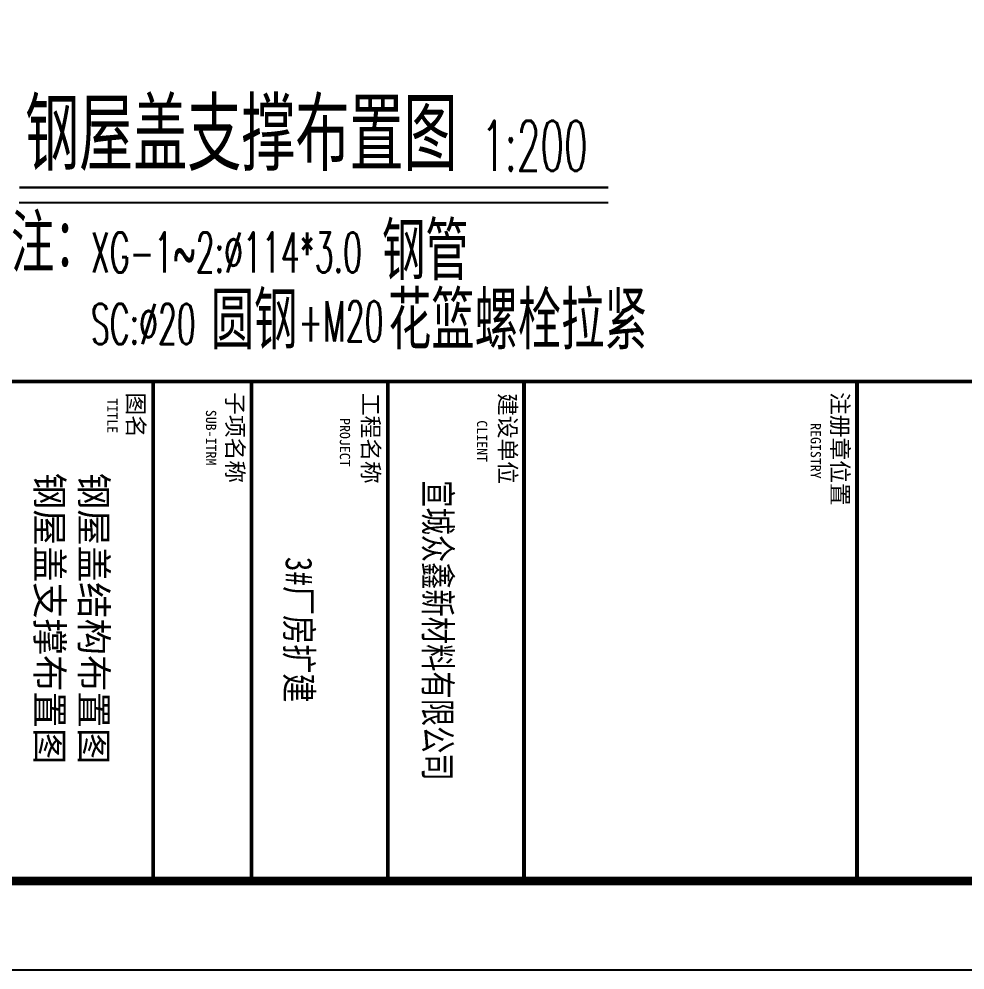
# Model space of a CAD drawing. Extents: x 40002367 to 40460080, y 192184 to 372766.
# Drawn here: x 40219627 to 40240877, y 253966 to 275329 of the extents above; entities that cross this region are included whole.
import ezdxf
from ezdxf.enums import TextEntityAlignment as Align

# ---------------------------------------------------------------- set-up
doc = ezdxf.new("R2010")
doc.units = 0
doc.header["$LTSCALE"] = 1000
doc.header["$MEASUREMENT"] = 0
doc.layers.get('0').update_dxf_attribs({"linetype": 'CONTINUOUS'})
for name, color, linetype in [('DIM_TEXT', 3, 'CONTINUOUS'), ('PUB_TAB', 7, 'CONTINUOUS'), ('PUB_TEXT', 7, 'CONTINUOUS'), ('PUB_TITLE', 4, 'CONTINUOUS'), ('标注、文字', 3, 'CONTINUOUS')]:
    doc.layers.add(name, color=color, linetype=linetype)
doc.styles.add('_HZTXT', font='txt.shx', dxfattribs={"width": 0.8, "bigfont": 'hztxt.shx'})
doc.styles.add('_SIMPLEX', font='SIMPLEX', dxfattribs={"width": 0.8})
doc.styles.add('STYLE-黑体', font='simhei.ttf')
doc.styles.add('TQ', font='')
doc.styles.get('TQ').set_extended_font_data('SimSun')

# ---------------------------------------------------------------- blocks, each defined once
blk = doc.blocks.new('tk0')
at = {"layer": 'PUB_TITLE', "lineweight": 40, "const_width": 85}
for points in [[(32850067, -1201267), (32850067, -1281267)], [(32850067, -1230953), (32861287, -1230953)], [(32850067, -1238433), (32861287, -1238433)], [(32850067, -1241493), (32861287, -1241493)], [(32850067, -1244553), (32861287, -1244553)], [(32850067, -1246763), (32861287, -1246763)]]:
    blk.add_lwpolyline(points, dxfattribs=at)
at = {"layer": 'PUB_TEXT', "attachment_point": 1, "style": 'TQ'}
for s, insert, char_height, width in [('注册章位置', (32850304, -1231147), 374, 3060), ('REGISTRY', (32851001, -1231763), 229.5, 4799.1), ('建设单位', (32850326, -1238613), 374, 2223.6), ('CLIENT', (32850938, -1239259), 229.5, 4799.1), ('工程名称', (32850323, -1241690), 374, 2223.6), ('PROJECT', (32850887, -1242340), 229.5, 4799.1), ('子项名称', (32850306, -1244736), 374, 2223.6), ('SUB-ITRM', (32850702, -1245348), 229.5, 4799.1), ('图名', (32850313, -1246965), 374, 2223.6), ('TITLE', (32850446, -1247564), 229.5, 4799.1)]:
    blk.add_mtext(s, dxfattribs=dict(at, insert=insert, char_height=char_height, width=width))

msp = doc.modelspace()

# ---------------------------------------------------------------- linework, layer by layer
at = {"layer": 'PUB_TITLE'}
msp.add_lwpolyline([(40186136.5, 372765.6), (40186136.5, 253965.6), (40270136.5, 253965.6), (40270136.5, 372765.6)], close=True, dxfattribs=at)
at = {"layer": 'PUB_TITLE', "const_width": 200}
msp.add_lwpolyline([(40188136.5, 367765.6), (40188136.5, 255965.6), (40268136.5, 255965.6), (40268136.5, 367765.6)], close=True, dxfattribs=at)
at = {"layer": '标注、文字'}
msp.add_line((40219631.1, 271206.7), (40232864.6, 271206.7), dxfattribs=at)
at = {"layer": '标注、文字', "const_width": 50}
msp.add_lwpolyline([(40219631.1, 271545), (40232864.6, 271545)], dxfattribs=at)

# ---------------------------------------------------------------- block references
at = {"rotation": 270}
msp.add_blockref('tk0', (41469403.9, 33117252.4), dxfattribs=at)

# ---------------------------------------------------------------- texts
at = {"layer": 'DIM_TEXT'}
for s, height, style, width, p in [('钢屋盖支撑布置图', 1618.98, '_HZTXT', 0.75, (40219764.9, 271918.3)), ('1:200', 1125, '_SIMPLEX', 0.55, (40230013.6, 271918.3))]:
    msp.add_text(s, height=height, dxfattribs=dict(at, style=style, width=width)).set_placement(p)
at = {"layer": 'PUB_TAB', "lineweight": -3, "style": 'STYLE-黑体'}
for s, width, p in [('钢屋盖支撑布置图', 1.000119, (40220014.8, 261860.5)), ('钢屋盖结构布置图', 1.000119, (40221007.4, 261860.5)), ('宣城众鑫新材料有限公司', 0.75, (40228733.4, 261593.8)), ('3#厂房扩建', 0.8, (40225616.8, 261610.7))]:
    msp.add_text(s, height=600, rotation=270, dxfattribs=dict(at, width=width)).set_placement(p, align=Align.CENTER)
at = {"layer": 'PUB_TEXT'}
for s, height, style, width, p in [('注：', 1295.18, '_HZTXT', 0.75, (40219446.8, 269635.7)), ('钢管', 1295.18, '_HZTXT', 0.75, (40227782.5, 269464)), ('XG-1~2:%%C114*3.0', 900, '_SIMPLEX', 0.55, (40221242.5, 269635.7)), ('圆钢', 1295.18, '_HZTXT', 0.75, (40223935.9, 267906.1)), ('花篮螺栓拉紧', 1295.18, '_HZTXT', 0.75, (40227918.6, 267906.1)), ('+M20', 900, '_SIMPLEX', 0.55, (40225904.8, 268087.8)), ('SC:%%C20', 900, '_SIMPLEX', 0.55, (40221242.5, 268027.2))]:
    msp.add_text(s, height=height, dxfattribs=dict(at, style=style, width=width)).set_placement(p)

doc.saveas('drawing.dxf')
